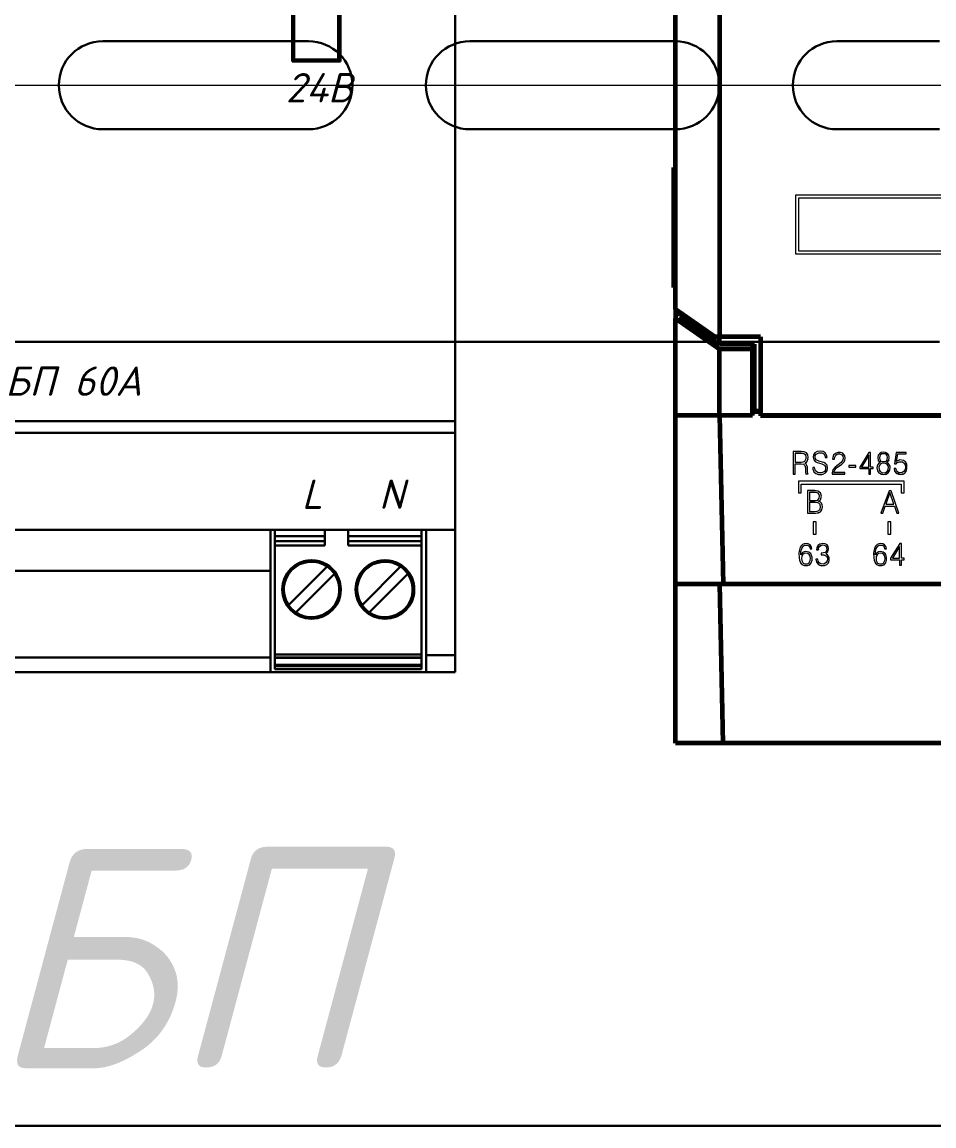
# Model space of a CAD drawing. Header units: millimetres. Extents: x 0 to 53000, y -591 to 24400.
# Drawn here: x 24579.6 to 24641.7, y 2671.6 to 2746.8 of the extents above; entities that cross this region are included whole.
import ezdxf
from ezdxf.enums import TextEntityAlignment as Align

# ---------------------------------------------------------------- set-up
doc = ezdxf.new("R2010")
doc.units = ezdxf.units.MM
doc.linetypes.add('K5LT_BASIC', pattern=[0])
doc.linetypes.add('K5LT_THIN', pattern=[0])
doc.layers.add('КК перф 40х60', color=6, linetype='Continuous', lineweight=30)
doc.layers.add('Основная', color=7, linetype='Continuous', lineweight=30)
doc.layers.add('Привязки', color=2, linetype='Continuous', lineweight=0, plot=False, transparency=0.8)
doc.styles.add('текст', font='isocpeui.ttf')

# ---------------------------------------------------------------- blocks, each defined once
blk = doc.blocks.new('БП60А')
at = {"layer": 'Основная', "linetype": 'Continuous', "lineweight": 30}
for p, q in [((12.42, 40), (0, 40)), ((0, 40), (0, 39.33)), ((12.42, 39.013), (12.42, 40)), ((12.42, 40), (33.02, 40)), ((33.02, 40), (35, 40)), ((33.02, 38.836), (33.02, 40)), ((35, 40), (35, 38.836)), ((0, 39.33), (1.8, 39.013)), ((0, 32.354), (0, 39.33)), ((12.73, 39.7), (12.73, 39.5)), ((12.73, 39.7), (32.73, 39.7)), ((12.73, 39.5), (12.73, 39.35)), ((12.73, 39.5), (32.73, 39.5)), ((12.73, 39.35), (12.73, 38.97)), ((32.73, 39.35), (12.73, 39.35)), ((32.73, 39.5), (32.73, 39.7)), ((32.73, 39.35), (32.73, 39.5)), ((32.73, 39.35), (32.73, 38.97)), ((1.8, 39.013), (12.42, 39.013)), ((1.8, 39.013), (1.8, 33.1)), ((12.42, 39.013), (12.42, 33.1)), ((12.73, 38.945), (12.73, 38.97)), ((32.73, 38.97), (12.73, 38.97)), ((12.73, 38.945), (12.73, 38.745)), ((32.73, 38.945), (12.73, 38.945)), ((12.73, 38.745), (12.73, 31.372)), ((12.73, 38.745), (32.73, 38.745)), ((32.73, 38.97), (32.73, 38.945)), ((32.73, 38.745), (32.73, 38.945)), ((32.73, 38.745), (32.73, 31.372)), ((33.02, 38.836), (33.02, 30.3)), ((35, 38.836), (33.02, 38.836)), ((35, 38.836), (35, 30.3)), ((32.73, 36.865), (32.734, 36.865)), ((32.73, 36.57), (32.734, 36.57)), ((13.668, 33.303), (16.297, 35.932)), ((13.668, 33.303), (16.297, 35.932)), ((16.792, 35.437), (14.163, 32.808)), ((16.297, 35.932), (16.297, 35.932)), ((18.668, 33.303), (21.297, 35.932)), ((18.668, 33.303), (21.297, 35.932)), ((21.792, 35.437), (19.163, 32.808)), ((21.297, 35.932), (21.297, 35.932)), ((23.668, 33.303), (26.297, 35.932)), ((23.668, 33.303), (26.297, 35.932)), ((26.792, 35.437), (24.163, 32.808)), ((26.297, 35.932), (26.297, 35.932)), ((31.297, 35.932), (28.668, 33.303)), ((31.297, 35.932), (28.668, 33.303)), ((29.163, 32.808), (31.792, 35.437)), ((31.297, 35.932), (31.297, 35.932)), ((32.73, 34.318), (32.734, 34.318)), ((0, 32.354), (1.8, 33.1)), ((0, 29.554), (0, 32.354)), ((1.8, 33.1), (1.8, 30.3)), ((12.42, 33.1), (1.8, 33.1)), ((12.42, 33.1), (12.42, 30.3)), ((32.734, 33.048), (32.73, 33.048)), ((32.73, 32.879), (32.734, 32.879)), ((32.73, 32.583), (32.734, 32.583)), ((32.734, 32.301), (32.73, 32.301)), ((32.734, 31.894), (32.73, 31.894)), ((16.13, 31.372), (12.73, 31.372)), ((12.73, 31.372), (12.73, 31.076)), ((12.73, 31.076), (12.73, 30.732)), ((16.13, 31.076), (12.73, 31.076)), ((16.13, 30.3), (16.13, 31.372)), ((17.73, 31.372), (17.73, 30.3)), ((27.73, 31.372), (17.73, 31.372)), ((17.73, 31.076), (27.73, 31.076)), ((27.73, 30.3), (27.73, 31.372)), ((29.33, 31.372), (29.33, 30.3)), ((32.73, 31.372), (29.33, 31.372)), ((32.73, 31.076), (29.33, 31.076)), ((32.73, 31.414), (32.734, 31.414)), ((32.73, 31.076), (32.73, 31.372)), ((32.73, 31.076), (32.73, 30.732)), ((0, 29.554), (1.8, 30.3)), ((1.8, 30.3), (1.8, -30.3)), ((12.42, 30.3), (1.8, 30.3)), ((35, 30.3), (12.42, 30.3)), ((12.73, 30.732), (12.73, 30.3)), ((12.73, 30.732), (16.13, 30.732)), ((17.73, 30.732), (27.73, 30.732)), ((29.33, 30.732), (32.73, 30.732)), ((32.73, 30.3), (32.73, 30.732)), ((35, 30.3), (35, 23.7)), ((0, -29.554), (0, 29.554)), ((35, 23.7), (2, 23.7)), ((2, 22.9), (2, 23.7)), ((35, 23.7), (35, 22.9)), ((2, 22.9), (35, 22.9)), ((35, 22.9), (35, -22.9)), ((21.174, 13.6), (18.766, 13.6)), ((20.569, 13.89), (20.619, 13.89)), ((20.627, 13.935), (20.66, 13.603)), ((18.7, 13.534), (18.7, 11.126)), ((20.988, 11.913), (19.289, 13.194)), ((18.87, 12.33), (18.87, 12.33)), ((18.952, 12.746), (20.651, 11.466)), ((23.89, 7.41), (23.89, 1.61)), ((27.19, 7.41), (23.89, 7.41)), ((23.89, 7.245), (24.002, 7.245)), ((24.002, 1.755), (24.002, 7.245)), ((24.002, 7.245), (24.037, 7.245)), ((27.037, 7.245), (24.037, 7.245)), ((24.037, 7.245), (24.037, 1.755)), ((24.037, 7.245), (24.037, 1.755)), ((24.476, 7.41), (24.606, 7.245)), ((26.53, 7.321), (25.38, 7.321)), ((25.38, 7.245), (25.38, 7.321)), ((26.03, 7.41), (26.03, 7.321)), ((26.53, 7.245), (26.53, 7.321)), ((27.037, 7.245), (27.037, 7.41)), ((27.037, 7.245), (27.037, 1.755)), ((27.037, 1.755), (27.037, 7.245)), ((27.037, 7.245), (27.037, 7.245)), ((27.19, 7.41), (27.19, 1.61)), ((23.89, 1.755), (24.002, 1.755)), ((27.19, 1.61), (23.89, 1.61)), ((24.037, 1.755), (24.002, 1.755)), ((27.037, 1.755), (24.037, 1.755)), ((24.037, 1.755), (24.037, 1.755)), ((24.695, 1.652), (24.682, 1.61)), ((25.119, 1.61), (25.143, 1.755)), ((26.03, 1.755), (26.03, 1.61)), ((26.047, 1.755), (27.037, 1.755)), ((26.648, 1.61), (26.648, 1.755)), ((26.884, 1.755), (26.884, 1.61)), ((27.037, 1.755), (27.037, 1.755)), ((27.037, 1.61), (27.037, 1.755)), ((2, -22.9), (35, -22.9)), ((2, -22.9), (2, -23.7)), ((35, -23.7), (35, -22.9)), ((35, -23.7), (2, -23.7)), ((35, -23.7), (35, -30.3)), ((0, -29.554), (1.8, -30.3)), ((0, -32.354), (0, -29.554)), ((22.42, -30.3), (1.8, -30.3)), ((1.8, -30.3), (1.8, -33.1)), ((35, -30.3), (22.42, -30.3)), ((22.42, -30.3), (22.42, -33.1)), ((22.717, -30.3), (22.717, -30.77)), ((22.717, -30.3), (22.717, -30.732)), ((22.717, -31.076), (22.717, -30.732)), ((26.117, -30.732), (22.717, -30.732)), ((22.717, -34.555), (22.717, -30.77)), ((26.117, -31.372), (26.117, -30.3)), ((26.117, -30.732), (26.117, -30.3)), ((26.117, -30.732), (26.117, -31.076)), ((27.717, -30.3), (27.717, -31.372)), ((32.717, -30.732), (27.717, -30.732)), ((32.717, -30.732), (32.717, -30.3)), ((32.717, -31.076), (32.717, -30.732)), ((33.02, -38.836), (33.02, -30.3)), ((35, -30.3), (35, -38.836)), ((22.717, -31.076), (22.717, -31.372)), ((26.117, -31.076), (22.717, -31.076)), ((22.717, -38.796), (22.717, -31.372)), ((22.717, -31.372), (26.117, -31.372)), ((26.117, -31.076), (26.117, -31.372)), ((27.717, -31.076), (32.717, -31.076)), ((27.717, -31.372), (32.717, -31.372)), ((32.717, -31.372), (32.717, -31.076)), ((32.717, -38.796), (32.717, -31.372)), ((0, -32.354), (1.8, -33.1)), ((0, -39.33), (0, -32.354)), ((22.42, -33.1), (1.8, -33.1)), ((1.8, -33.1), (1.8, -39.013)), ((22.42, -33.1), (22.42, -39.013)), ((26.284, -32.808), (23.655, -35.437)), ((23.88, -33.033), (23.88, -33.033)), ((28.655, -35.437), (31.284, -32.808)), ((24.15, -35.932), (26.779, -33.303)), ((31.779, -33.303), (29.15, -35.932)), ((22.717, -34.381), (22.717, -34.1)), ((22.717, -34.1), (22.717, -34.381)), ((22.717, -34.555), (22.717, -34.381)), ((22.717, -34.381), (22.717, -37.819)), ((24.15, -35.932), (24.15, -35.932)), ((22.717, -39.8), (22.717, -37.669)), ((22.717, -37.819), (22.717, -37.669)), ((22.717, -38.1), (22.717, -37.819)), ((22.717, -37.819), (22.717, -38.1)), ((1.8, -39.013), (0, -39.33)), ((1.8, -39.013), (22.42, -39.013)), ((22.42, -39.013), (22.42, -40)), ((22.717, -38.68), (22.717, -39.02)), ((22.717, -38.68), (22.717, -39.5)), ((32.717, -38.796), (22.717, -38.796)), ((22.717, -38.996), (22.717, -38.796)), ((22.717, -39.02), (22.717, -38.996)), ((22.717, -38.996), (32.717, -38.996)), ((32.717, -39.02), (22.717, -39.02)), ((32.717, -38.996), (32.717, -38.796)), ((32.717, -38.996), (32.717, -39.02)), ((32.717, -39.5), (32.717, -39.02)), ((35, -38.836), (33.02, -38.836)), ((33.02, -38.836), (33.02, -40)), ((35, -40), (35, -38.836)), ((0, -40), (0, -39.33)), ((22.717, -39.6), (22.717, -39.5)), ((22.717, -39.5), (32.717, -39.5)), ((22.717, -39.8), (22.717, -39.6)), ((32.717, -39.6), (22.717, -39.6)), ((22.717, -39.8), (22.717, -39.8)), ((32.717, -39.8), (22.717, -39.8)), ((22.717, -39.8), (32.717, -39.8)), ((23.658, -39.8), (27.205, -39.8)), ((23.658, -39.8), (23.658, -39.8)), ((27.205, -39.8), (23.658, -39.8)), ((27.205, -39.8), (27.205, -39.8)), ((28.23, -39.8), (31.776, -39.8)), ((28.23, -39.8), (28.23, -39.8)), ((31.776, -39.8), (28.23, -39.8)), ((31.776, -39.8), (31.776, -39.8)), ((32.717, -39.5), (32.717, -39.6)), ((32.717, -39.8), (32.717, -39.6)), ((32.717, -39.8), (32.717, -39.8)), ((22.42, -40), (0, -40)), ((22.42, -40), (33.02, -40)), ((33.02, -40), (35, -40))]:
    blk.add_line(p, q, dxfattribs=at)
at = {"layer": 'Основная'}
blk.add_line((22.828, 14.284), (23.503, 14.959), dxfattribs=at)
at = {"layer": 'Основная', "linetype": 'Continuous', "lineweight": 30, "flags": 128}
blk.add_lwpolyline([(25.109, 1.61), (25.139, 1.744), (25.141, 1.751)], dxfattribs=at)
at = {"layer": 'Основная', "linetype": 'Continuous', "lineweight": 30}
for centre, radius in [((15.23, 34.37), 2), ((20.23, 34.37), 2), ((25.23, 34.37), 2), ((30.23, 34.37), 2), ((19.97, 12.33), 1.75), ((25.217, -34.37), 2), ((30.217, -34.37), 2)]:
    blk.add_circle(centre, radius, dxfattribs=at)
for centre, radius, start, end in [((15.23, 34.37), 1.891, 55.66345, 214.33655), ((20.23, 34.37), 1.891, 55.66345, 214.33655), ((25.23, 34.37), 1.891, 55.66345, 214.33655), ((30.23, 34.37), 1.891, 55.66345, 214.33655), ((15.23, 34.37), 1.891, 235.66345, 34.33655), ((15.23, 34.37), 1.891, 34.33655, 55.66345), ((20.23, 34.37), 1.891, 235.66345, 34.33655), ((20.23, 34.37), 1.891, 34.33655, 55.66345), ((25.23, 34.37), 1.891, 235.66345, 34.33655), ((25.23, 34.37), 1.891, 34.33655, 55.66345), ((30.23, 34.37), 1.891, 235.66345, 34.33655), ((30.23, 34.37), 1.891, 34.33655, 55.66345), ((15.23, 34.37), 1.891, 214.33655, 235.66345), ((20.23, 34.37), 1.891, 214.33655, 235.66345), ((25.23, 34.37), 1.891, 214.33655, 235.66345), ((30.23, 34.37), 1.891, 214.33655, 235.66345), ((19.97, 12.33), 1.1, 128.25335, 157.74666), ((19.97, 12.33), 1.1, 337.74666, 128.25335), ((19.97, 12.33), 1.1, 157.74666, 308.25335), ((19.97, 12.33), 1.1, 180, 360), ((19.97, 12.33), 1.1, 308.25335, 337.74666), ((24.507, 7.333), 0.37, 346.20414, 11.98682), ((26.53, 7.121), 0.2, 38.36144, 90), ((25.217, -34.37), 1.891, 55.66345, 214.33655), ((25.217, -34.37), 1.891, 135.00001, 180), ((25.217, -34.37), 2, 315, 135.00001), ((25.217, -34.37), 1.891, 34.33655, 55.66345), ((30.217, -34.37), 1.891, 55.66345, 214.33655), ((30.217, -34.37), 1.891, 135.00001, 180), ((30.217, -34.37), 2, 315, 135.00001), ((30.217, -34.37), 1.891, 34.33655, 55.66345), ((25.217, -34.37), 1.891, 235.66345, 34.33655), ((30.217, -34.37), 1.891, 235.66345, 34.33655), ((25.217, -34.37), 1.891, 180, 315.00001), ((30.217, -34.37), 1.891, 180, 315.00001), ((25.217, -34.37), 1.891, 214.33655, 235.66345), ((30.217, -34.37), 1.891, 214.33655, 235.66345)]:
    blk.add_arc(centre, radius, start, end, dxfattribs=at)
at = {"layer": 'Основная'}
for centre, radius, start, end in [((20.442, 12.26), 4.081, 41.39951, 222.91682), ((20.238, 11.773), 3.607, 44.10649, 219.45754)]:
    blk.add_arc(centre, radius, start, end, dxfattribs=at)
at = {"layer": 'Основная', "linetype": 'Continuous', "lineweight": 30}
for points, knots in [([(19.353, 13.6), (19.348, 13.633), (19.335, 13.706), (19.324, 13.85), (19.317, 13.93)], [0, 0, 0, 0, 0.446832, 1, 1, 1, 1]), ([(19.367, 13.944), (19.368, 13.931), (19.381, 13.785), (19.396, 13.689), (19.41, 13.6)], [0, 0, 0, 0, 0.084804, 1, 1, 1, 1]), ([(20.601, 13.623), (20.59, 13.698), (20.576, 13.788), (20.564, 13.949), (20.562, 13.974)], [0, 0, 0, 0, 0.845018, 1, 1, 1, 1]), ([(18.325, 12.898), (18.335, 12.873), (18.357, 12.819), (18.44, 12.726), (18.549, 12.651), (18.63, 12.608), (18.686, 12.597), (18.7, 12.594)], [0, 0, 0, 0, 0.272072, 0.578372, 0.747087, 0.934967, 1, 1, 1, 1]), ([(23.947, 7.188), (23.932, 7.204), (23.914, 7.224), (23.894, 7.234), (23.89, 7.236)], [0, 0, 0, 0, 0.822444, 1, 1, 1, 1]), ([(25.38, 7.321), (25.338, 7.322), (25.224, 7.327), (25.073, 7.358), (24.999, 7.397), (24.974, 7.41)], [0, 0, 0, 0, 0.27482, 0.755063, 1, 1, 1, 1]), ([(26.047, 1.755), (25.733, 1.755), (25.113, 1.755), (24.38, 1.755), (24.041, 1.755), (23.89, 1.755)], [0, 0, 0, 0, 0.364244, 0.718058, 1, 1, 1, 1]), ([(24.488, 1.61), (24.507, 1.623), (24.563, 1.66), (24.636, 1.676), (24.676, 1.66), (24.695, 1.652)], [0, 0, 0, 0, 0.20952, 0.624981, 1, 1, 1, 1])]:
    blk.add_open_spline(points, degree=3, knots=knots, dxfattribs=at)
at = {"layer": 'Основная', "char_height": 2, "attachment_point": 5, "style": 'текст'}
for s, width, insert in [('0В 0В 24В 24В', 29.635, (23, 28)), ('%%P8', 4.66608, (24, 13)), ('24В', 4.66608, (25.735, -0.171)), ('БП 60А', 13.91145, (9, -20.171)), ('L   N', 13.91145, (28.032, -27.878))]:
    blk.add_mtext_dynamic_manual_height_columns(s, width=width, gutter_width=200, heights=[4.932], dxfattribs=dict(at, insert=insert))
at = {"layer": 'Основная', "style": 'текст'}
blk.add_attdef('№', text='', height=20, dxfattribs=at).set_placement((16, -52), align=Align.MIDDLE_CENTER)
blk = doc.blocks.new('Программируемое реле ПР102')
at = {"layer": 'Основная', "linetype": 'K5LT_BASIC', "lineweight": 60}
for p, q in [((0, 17.15), (0, -17.15)), ((-3, -15.261), (-3, 15.261)), ((-3, -5.61), (-3.1, -5.611)), ((-3.1, -13.79), (-3.1, -5.611)), ((-3.1, -13.79), (-3, -13.791)), ((-3, -15.261), (-3, -15.9)), ((-3, -15.261), (-0.3, -17.152)), ((-2.7, -15.749), (-2.7, -15.471)), ((-2.7, -15.749), (0, -17.64)), ((-3, -22.5), (-3, -15.9)), ((-3, -15.9), (0, -18)), ((-0.3, -17.15), (-0.3, -17.152)), ((0, -17.15), (-0.3, -17.15)), ((0, -17.152), (-0.3, -17.152)), ((2.8, -17.15), (0, -17.15)), ((0, -17.64), (0, -17.152)), ((2.8, -17.15), (2.8, -22.5)), ((2.4, -17.64), (0, -17.64)), ((2.25, -18), (0, -18)), ((0, -22.5), (0, -18)), ((2.25, -17.64), (2.25, -18)), ((2.25, -22.5), (2.25, -18)), ((2.4, -22.203), (2.4, -17.64)), ((2.25, -19.35), (2.35, -19.35)), ((2.25, -20.85), (2.35, -20.85)), ((2.399, -21.199), (2.399, -20.848)), ((2.25, -21.43), (2.4, -21.43)), ((2.399, -21.201), (2.399, -21.199)), ((0, -22.5), (-3, -22.5)), ((-3, -34), (-3, -22.5)), ((2.25, -22.5), (0, -22.5)), ((0, -22.5), (0.25, -34)), ((2.4, -22.203), (2.4, -22.238)), ((2.4, -22.203), (2.8, -22.203)), ((2.4, -22.238), (2.8, -22.238)), ((2.8, -22.5), (2.8, -22.535)), ((114.2, -22.5), (2.8, -22.5)), ((52.5, -22.535), (2.8, -22.535)), ((-3, -44.85), (-3, -34)), ((0.25, -34), (-3, -34)), ((0, -34), (0.236, -44.85)), ((116.75, -34), (0.25, -34)), ((0.236, -44.85), (-3, -44.85)), ((116.764, -44.85), (0.236, -44.85))]:
    blk.add_line(p, q, dxfattribs=at)
at = {"layer": 'Основная', "linetype": 'K5LT_THIN', "lineweight": 18}
for p, q in [((5.176, -7.49), (5.176, -11.49)), ((38.176, -7.49), (5.176, -7.49)), ((5.376, -7.69), (5.376, -11.29)), ((37.976, -7.69), (5.376, -7.69)), ((5.176, -11.49), (38.176, -11.49)), ((5.376, -11.29), (37.976, -11.29)), ((5.576, -24.97), (5.029, -24.97)), ((5.029, -24.97), (5.029, -26.501)), ((5.576, -25.084), (5.162, -25.084)), ((5.162, -25.084), (5.162, -25.09)), ((5.576, -25.09), (5.162, -25.09)), ((5.162, -25.09), (5.162, -25.689)), ((5.776, -24.996), (5.576, -24.97)), ((5.696, -25.098), (5.576, -25.084)), ((5.576, -25.084), (5.576, -25.09)), ((5.696, -25.103), (5.576, -25.09)), ((5.696, -25.098), (5.696, -25.103)), ((5.856, -25.177), (5.696, -25.098)), ((5.856, -25.183), (5.696, -25.103)), ((5.922, -25.063), (5.776, -24.996)), ((5.816, -25.622), (5.909, -25.449)), ((5.856, -25.177), (5.856, -25.183)), ((5.909, -25.297), (5.856, -25.177)), ((5.909, -25.303), (5.856, -25.183)), ((5.909, -25.297), (5.909, -25.303)), ((5.909, -25.449), (5.909, -25.303)), ((6.016, -25.183), (5.922, -25.063)), ((5.989, -25.603), (6.029, -25.497)), ((5.989, -25.609), (6.029, -25.502)), ((6.042, -25.369), (6.016, -25.183)), ((6.029, -25.497), (6.042, -25.367)), ((6.029, -25.502), (6.042, -25.369)), ((6.029, -25.497), (6.029, -25.502)), ((6.409, -25.183), (6.382, -25.342)), ((6.382, -25.342), (6.422, -25.529)), ((6.383, -25.339), (6.422, -25.524)), ((6.502, -25.05), (6.409, -25.183)), ((6.422, -25.524), (6.516, -25.643)), ((6.422, -25.524), (6.422, -25.529)), ((6.422, -25.529), (6.516, -25.649)), ((6.649, -24.97), (6.502, -25.05)), ((6.529, -25.231), (6.596, -25.138)), ((6.529, -25.236), (6.596, -25.143)), ((6.529, -25.231), (6.529, -25.236)), ((6.529, -25.422), (6.529, -25.236)), ((6.596, -25.529), (6.529, -25.422)), ((6.596, -25.138), (6.769, -25.044)), ((6.596, -25.143), (6.769, -25.05)), ((6.596, -25.138), (6.596, -25.143)), ((6.782, -25.622), (6.596, -25.529)), ((6.862, -24.93), (6.649, -24.97)), ((6.769, -25.044), (6.769, -25.05)), ((6.769, -25.044), (6.982, -25.058)), ((6.769, -25.05), (6.982, -25.063)), ((7.062, -24.97), (6.862, -24.93)), ((6.982, -25.058), (7.102, -25.124)), ((6.982, -25.058), (6.982, -25.063)), ((6.982, -25.063), (7.102, -25.129)), ((7.209, -25.063), (7.062, -24.97)), ((7.102, -25.124), (7.196, -25.297)), ((7.102, -25.124), (7.102, -25.129)), ((7.102, -25.129), (7.196, -25.303)), ((7.196, -25.297), (7.196, -25.303)), ((7.196, -25.303), (7.196, -25.382)), ((7.196, -25.377), (7.328, -25.377)), ((7.196, -25.382), (7.329, -25.382)), ((7.302, -25.209), (7.209, -25.063)), ((7.329, -25.382), (7.302, -25.209)), ((7.722, -25.382), (7.709, -25.489)), ((7.709, -25.489), (7.842, -25.489)), ((7.71, -25.484), (7.842, -25.484)), ((7.776, -25.209), (7.722, -25.382)), ((7.896, -25.09), (7.776, -25.209)), ((7.842, -25.484), (7.856, -25.351)), ((7.842, -25.489), (7.856, -25.356)), ((7.842, -25.484), (7.842, -25.489)), ((7.856, -25.351), (7.922, -25.217)), ((7.856, -25.356), (7.922, -25.223)), ((7.856, -25.351), (7.856, -25.356)), ((8.056, -25.023), (7.896, -25.09)), ((7.922, -25.217), (8.016, -25.138)), ((7.922, -25.223), (8.016, -25.143)), ((7.922, -25.217), (7.922, -25.223)), ((8.016, -25.138), (8.136, -25.111)), ((8.016, -25.143), (8.136, -25.116)), ((8.016, -25.138), (8.016, -25.143)), ((8.242, -25.023), (8.056, -25.023)), ((8.136, -25.111), (8.136, -25.116)), ((8.136, -25.111), (8.256, -25.138)), ((8.136, -25.116), (8.256, -25.143)), ((8.402, -25.076), (8.242, -25.023)), ((8.256, -25.138), (8.349, -25.191)), ((8.256, -25.138), (8.256, -25.143)), ((8.256, -25.143), (8.349, -25.196)), ((8.416, -25.542), (8.296, -25.715)), ((8.349, -25.191), (8.402, -25.284)), ((8.349, -25.191), (8.349, -25.196)), ((8.349, -25.196), (8.402, -25.289)), ((8.536, -25.263), (8.402, -25.076)), ((8.402, -25.284), (8.402, -25.289)), ((8.402, -25.284), (8.429, -25.417)), ((8.402, -25.289), (8.429, -25.422)), ((8.429, -25.422), (8.416, -25.542)), ((8.429, -25.417), (8.429, -25.422)), ((8.496, -25.657), (8.549, -25.55)), ((8.496, -25.662), (8.549, -25.555)), ((8.562, -25.422), (8.536, -25.263)), ((8.549, -25.55), (8.562, -25.42)), ((8.549, -25.555), (8.562, -25.422)), ((8.549, -25.55), (8.549, -25.555)), ((10.189, -25.023), (9.563, -26.021)), ((10.176, -25.217), (9.683, -26.016)), ((10.176, -25.223), (9.683, -26.021)), ((10.176, -25.217), (10.176, -25.223)), ((10.176, -26.021), (10.176, -25.223)), ((10.296, -25.023), (10.189, -25.023)), ((10.296, -26.021), (10.296, -25.023)), ((10.809, -25.223), (10.783, -25.369)), ((10.783, -25.366), (10.823, -25.564)), ((10.783, -25.369), (10.823, -25.569)), ((10.903, -25.116), (10.809, -25.223)), ((10.823, -25.564), (10.969, -25.697)), ((10.823, -25.564), (10.823, -25.569)), ((10.823, -25.569), (10.969, -25.702)), ((11.023, -25.036), (10.903, -25.116)), ((10.916, -25.271), (10.903, -25.39)), ((10.916, -25.276), (10.903, -25.396)), ((10.903, -25.39), (10.903, -25.396)), ((10.903, -25.396), (10.929, -25.516)), ((10.983, -25.177), (10.916, -25.271)), ((10.983, -25.183), (10.916, -25.276)), ((10.916, -25.271), (10.916, -25.276)), ((10.929, -25.516), (10.983, -25.595)), ((11.063, -25.124), (10.983, -25.177)), ((11.063, -25.129), (10.983, -25.183)), ((10.983, -25.177), (10.983, -25.183)), ((11.169, -25.01), (11.023, -25.036)), ((11.183, -25.111), (11.063, -25.124)), ((11.183, -25.116), (11.063, -25.129)), ((11.063, -25.124), (11.063, -25.129)), ((11.316, -25.036), (11.169, -25.01)), ((11.183, -25.111), (11.183, -25.116)), ((11.303, -25.124), (11.183, -25.111)), ((11.303, -25.129), (11.183, -25.116)), ((11.383, -25.177), (11.303, -25.124)), ((11.303, -25.124), (11.303, -25.129)), ((11.383, -25.183), (11.303, -25.129)), ((11.449, -25.09), (11.316, -25.036)), ((11.436, -25.257), (11.383, -25.177)), ((11.383, -25.177), (11.383, -25.183)), ((11.436, -25.263), (11.383, -25.183)), ((11.383, -25.595), (11.436, -25.502)), ((11.396, -25.71), (11.529, -25.564)), ((11.396, -25.715), (11.529, -25.569)), ((11.436, -25.257), (11.436, -25.263)), ((11.449, -25.351), (11.436, -25.257)), ((11.449, -25.356), (11.436, -25.263)), ((11.436, -25.502), (11.449, -25.356)), ((11.529, -25.209), (11.449, -25.09)), ((11.449, -25.351), (11.449, -25.356)), ((11.569, -25.369), (11.529, -25.209)), ((11.529, -25.564), (11.569, -25.367)), ((11.529, -25.569), (11.569, -25.369)), ((11.529, -25.564), (11.529, -25.569)), ((12.043, -25.023), (11.936, -25.795)), ((12.723, -25.023), (12.043, -25.023)), ((12.069, -25.63), (12.149, -25.124)), ((12.069, -25.635), (12.149, -25.129)), ((12.283, -25.542), (12.136, -25.595)), ((12.149, -25.124), (12.723, -25.124)), ((12.149, -25.124), (12.149, -25.129)), ((12.149, -25.129), (12.723, -25.129)), ((12.536, -25.569), (12.283, -25.542)), ((12.67, -25.675), (12.536, -25.569)), ((12.723, -25.129), (12.723, -25.023)), ((5.162, -25.689), (5.562, -25.689)), ((5.162, -25.803), (5.162, -25.808)), ((5.162, -25.803), (5.576, -25.803)), ((5.162, -26.501), (5.162, -25.808)), ((5.162, -25.808), (5.576, -25.808)), ((5.562, -25.689), (5.709, -25.675)), ((5.576, -25.803), (5.736, -25.83)), ((5.576, -25.803), (5.576, -25.808)), ((5.576, -25.808), (5.736, -25.835)), ((5.709, -25.675), (5.816, -25.622)), ((5.736, -25.83), (5.816, -25.91)), ((5.736, -25.83), (5.736, -25.835)), ((5.736, -25.835), (5.816, -25.915)), ((5.816, -25.75), (5.922, -25.683)), ((5.816, -25.755), (5.922, -25.689)), ((5.816, -25.75), (5.816, -25.755)), ((5.909, -25.822), (5.816, -25.755)), ((5.816, -25.91), (5.816, -25.915)), ((5.816, -25.91), (5.856, -26.069)), ((5.816, -25.915), (5.856, -26.075)), ((5.856, -26.069), (5.869, -26.362)), ((5.856, -26.069), (5.856, -26.075)), ((5.856, -26.075), (5.869, -26.367)), ((5.962, -25.915), (5.909, -25.822)), ((5.922, -25.683), (5.989, -25.603)), ((5.922, -25.689), (5.989, -25.609)), ((5.922, -25.683), (5.922, -25.689)), ((5.989, -26.035), (5.962, -25.915)), ((5.989, -25.603), (5.989, -25.609)), ((5.989, -26.168), (5.989, -26.035)), ((6.002, -26.394), (5.989, -26.168)), ((6.476, -26.048), (6.356, -26.048)), ((6.356, -26.048), (6.356, -26.168)), ((6.356, -26.163), (6.436, -26.349)), ((6.356, -26.168), (6.436, -26.354)), ((6.489, -26.141), (6.476, -26.048)), ((6.556, -26.288), (6.489, -26.141)), ((6.516, -25.643), (6.649, -25.71)), ((6.516, -25.643), (6.516, -25.649)), ((6.516, -25.649), (6.649, -25.715)), ((6.729, -26.407), (6.556, -26.288)), ((6.649, -25.71), (6.969, -25.803)), ((6.649, -25.71), (6.649, -25.715)), ((6.649, -25.715), (6.969, -25.808)), ((7.102, -25.715), (6.782, -25.622)), ((6.969, -25.803), (6.969, -25.808)), ((6.969, -25.803), (7.156, -25.896)), ((6.969, -25.808), (7.156, -25.902)), ((7.156, -26.328), (6.969, -26.421)), ((7.236, -25.782), (7.102, -25.715)), ((7.156, -25.896), (7.156, -25.902)), ((7.156, -25.896), (7.222, -26.016)), ((7.156, -25.902), (7.222, -26.021)), ((7.222, -26.221), (7.156, -26.328)), ((7.222, -26.016), (7.222, -26.021)), ((7.222, -26.021), (7.222, -26.221)), ((7.329, -25.902), (7.236, -25.782)), ((7.236, -26.415), (7.329, -26.282)), ((7.236, -26.421), (7.329, -26.288)), ((7.369, -26.101), (7.329, -25.902)), ((7.329, -26.282), (7.369, -26.099)), ((7.329, -26.288), (7.369, -26.101)), ((7.329, -26.282), (7.329, -26.288)), ((7.722, -26.221), (7.669, -26.407)), ((7.882, -26.021), (7.722, -26.221)), ((7.802, -26.389), (7.856, -26.216)), ((7.802, -26.394), (7.856, -26.221)), ((7.856, -26.216), (7.976, -26.083)), ((7.856, -26.221), (7.976, -26.088)), ((7.856, -26.216), (7.856, -26.221)), ((8.296, -25.715), (7.882, -26.021)), ((7.976, -26.083), (8.349, -25.83)), ((7.976, -26.088), (8.349, -25.835)), ((7.976, -26.083), (7.976, -26.088)), ((8.349, -25.83), (8.496, -25.657)), ((8.349, -25.835), (8.496, -25.662)), ((8.349, -25.83), (8.349, -25.835)), ((8.496, -25.657), (8.496, -25.662)), ((9.303, -25.915), (8.823, -25.915)), ((8.823, -25.915), (8.823, -26.035)), ((8.823, -26.029), (9.303, -26.029)), ((8.823, -26.035), (9.303, -26.035)), ((9.303, -26.035), (9.303, -25.915)), ((9.563, -26.021), (9.563, -26.128)), ((9.563, -26.123), (10.176, -26.123)), ((9.563, -26.128), (10.176, -26.128)), ((9.683, -26.016), (9.683, -26.021)), ((9.683, -26.021), (10.176, -26.021)), ((10.176, -26.123), (10.176, -26.128)), ((10.176, -26.128), (10.176, -26.501)), ((10.483, -26.021), (10.296, -26.021)), ((10.296, -26.123), (10.296, -26.128)), ((10.296, -26.123), (10.483, -26.123)), ((10.296, -26.501), (10.296, -26.128)), ((10.296, -26.128), (10.483, -26.128)), ((10.483, -26.128), (10.483, -26.021)), ((10.743, -25.968), (10.729, -26.088)), ((10.729, -26.088), (10.769, -26.288)), ((10.73, -26.085), (10.769, -26.282)), ((10.796, -25.848), (10.743, -25.968)), ((10.769, -26.282), (10.863, -26.415)), ((10.769, -26.282), (10.769, -26.288)), ((10.769, -26.288), (10.863, -26.421)), ((10.863, -25.768), (10.796, -25.848)), ((10.943, -25.843), (10.849, -26.003)), ((10.943, -25.848), (10.849, -26.008)), ((10.849, -26.003), (10.849, -26.008)), ((10.849, -26.008), (10.876, -26.221)), ((10.969, -25.702), (10.863, -25.768)), ((10.876, -26.221), (10.943, -26.328)), ((11.049, -25.777), (10.943, -25.843)), ((11.049, -25.782), (10.943, -25.848)), ((10.943, -25.843), (10.943, -25.848)), ((10.943, -26.328), (11.116, -26.421)), ((10.969, -25.697), (10.969, -25.702)), ((10.983, -25.595), (11.076, -25.649)), ((11.183, -25.763), (11.049, -25.777)), ((11.183, -25.768), (11.049, -25.782)), ((11.049, -25.777), (11.049, -25.782)), ((11.076, -25.649), (11.289, -25.649)), ((11.183, -25.763), (11.183, -25.768)), ((11.316, -25.777), (11.183, -25.763)), ((11.316, -25.782), (11.183, -25.768)), ((11.289, -25.649), (11.383, -25.595)), ((11.316, -25.777), (11.316, -25.782)), ((11.423, -25.843), (11.316, -25.777)), ((11.423, -25.848), (11.316, -25.782)), ((11.316, -26.394), (11.423, -26.328)), ((11.396, -25.71), (11.396, -25.715)), ((11.503, -25.768), (11.396, -25.715)), ((11.516, -26.003), (11.423, -25.843)), ((11.423, -25.843), (11.423, -25.848)), ((11.516, -26.008), (11.423, -25.848)), ((11.423, -26.328), (11.489, -26.221)), ((11.489, -26.221), (11.516, -26.008)), ((11.623, -25.955), (11.503, -25.768)), ((11.503, -26.402), (11.596, -26.269)), ((11.503, -26.407), (11.596, -26.274)), ((11.516, -26.003), (11.516, -26.008)), ((11.596, -26.269), (11.636, -26.071)), ((11.596, -26.274), (11.636, -26.075)), ((11.596, -26.269), (11.596, -26.274)), ((11.636, -26.075), (11.623, -25.955)), ((12.016, -26.115), (11.896, -26.115)), ((11.896, -26.115), (11.936, -26.314)), ((11.897, -26.115), (11.936, -26.309)), ((11.936, -25.795), (12.043, -25.808)), ((11.936, -26.309), (11.936, -26.314)), ((11.936, -26.309), (12.043, -26.429)), ((11.936, -26.314), (12.043, -26.434)), ((11.937, -25.79), (12.043, -25.803)), ((12.056, -26.248), (12.016, -26.115)), ((12.043, -25.803), (12.096, -25.723)), ((12.043, -25.808), (12.096, -25.728)), ((12.043, -25.803), (12.043, -25.808)), ((12.123, -26.341), (12.056, -26.248)), ((12.136, -25.595), (12.069, -25.635)), ((12.069, -25.63), (12.069, -25.635)), ((12.096, -25.723), (12.243, -25.657)), ((12.096, -25.728), (12.243, -25.662)), ((12.096, -25.723), (12.096, -25.728)), ((12.243, -25.657), (12.403, -25.657)), ((12.243, -25.657), (12.243, -25.662)), ((12.243, -25.662), (12.403, -25.662)), ((12.403, -25.657), (12.403, -25.662)), ((12.403, -25.657), (12.469, -25.67)), ((12.403, -25.662), (12.469, -25.675)), ((12.589, -26.314), (12.416, -26.421)), ((12.469, -25.67), (12.576, -25.75)), ((12.469, -25.67), (12.469, -25.675)), ((12.469, -25.675), (12.576, -25.755)), ((12.576, -25.75), (12.576, -25.755)), ((12.576, -25.75), (12.643, -25.87)), ((12.576, -25.755), (12.643, -25.875)), ((12.643, -26.181), (12.589, -26.314)), ((12.603, -26.455), (12.71, -26.322)), ((12.603, -26.461), (12.71, -26.328)), ((12.643, -25.87), (12.643, -25.875)), ((12.643, -25.87), (12.67, -26.029)), ((12.643, -25.875), (12.67, -26.035)), ((12.67, -26.035), (12.643, -26.181)), ((12.763, -25.822), (12.67, -25.675)), ((12.67, -26.029), (12.67, -26.035)), ((12.71, -26.322), (12.776, -26.136)), ((12.71, -26.328), (12.776, -26.141)), ((12.71, -26.322), (12.71, -26.328)), ((12.776, -25.928), (12.763, -25.822)), ((12.776, -26.141), (12.776, -25.928)), ((5.029, -26.495), (5.162, -26.495)), ((5.029, -26.501), (5.162, -26.501)), ((5.376, -26.99), (5.376, -27.788)), ((12.576, -26.99), (5.376, -26.99)), ((5.869, -26.362), (5.896, -26.495)), ((5.869, -26.362), (5.869, -26.367)), ((5.869, -26.367), (5.896, -26.501)), ((5.896, -26.495), (6.04, -26.482)), ((5.896, -26.501), (6.042, -26.487)), ((5.896, -26.495), (5.896, -26.501)), ((6.042, -26.487), (6.002, -26.394)), ((6.436, -26.349), (6.436, -26.354)), ((6.436, -26.349), (6.569, -26.469)), ((6.436, -26.354), (6.569, -26.474)), ((6.569, -26.469), (6.756, -26.522)), ((6.569, -26.469), (6.569, -26.474)), ((6.569, -26.474), (6.756, -26.527)), ((6.969, -26.421), (6.729, -26.407)), ((6.756, -26.522), (6.969, -26.522)), ((6.756, -26.522), (6.756, -26.527)), ((6.756, -26.527), (6.969, -26.527)), ((6.969, -26.522), (7.076, -26.509)), ((6.969, -26.527), (7.076, -26.514)), ((6.969, -26.522), (6.969, -26.527)), ((7.076, -26.509), (7.236, -26.415)), ((7.076, -26.514), (7.236, -26.421)), ((7.076, -26.509), (7.076, -26.514)), ((7.236, -26.415), (7.236, -26.421)), ((7.669, -26.407), (7.669, -26.501)), ((7.669, -26.495), (8.549, -26.495)), ((7.669, -26.501), (8.549, -26.501)), ((7.802, -26.389), (7.802, -26.394)), ((8.549, -26.394), (7.802, -26.394)), ((8.549, -26.501), (8.549, -26.394)), ((10.176, -26.495), (10.296, -26.495)), ((10.176, -26.501), (10.296, -26.501)), ((10.863, -26.415), (10.863, -26.421)), ((10.863, -26.415), (11.009, -26.495)), ((10.863, -26.421), (11.009, -26.501)), ((11.009, -26.495), (11.009, -26.501)), ((11.009, -26.495), (11.156, -26.522)), ((11.009, -26.501), (11.156, -26.527)), ((11.116, -26.421), (11.316, -26.394)), ((11.156, -26.522), (11.356, -26.495)), ((11.156, -26.527), (11.356, -26.501)), ((11.156, -26.522), (11.156, -26.527)), ((11.356, -26.495), (11.503, -26.402)), ((11.356, -26.501), (11.503, -26.407)), ((11.356, -26.495), (11.356, -26.501)), ((11.503, -26.402), (11.503, -26.407)), ((12.043, -26.429), (12.189, -26.495)), ((12.043, -26.429), (12.043, -26.434)), ((12.043, -26.434), (12.189, -26.501)), ((12.229, -26.407), (12.123, -26.341)), ((12.189, -26.495), (12.189, -26.501)), ((12.189, -26.495), (12.363, -26.522)), ((12.189, -26.501), (12.363, -26.527)), ((12.416, -26.421), (12.229, -26.407)), ((12.363, -26.522), (12.523, -26.495)), ((12.363, -26.527), (12.523, -26.501)), ((12.363, -26.522), (12.363, -26.527)), ((12.523, -26.495), (12.603, -26.455)), ((12.523, -26.501), (12.603, -26.461)), ((12.523, -26.495), (12.523, -26.501)), ((12.576, -27.789), (12.576, -26.99)), ((12.603, -26.455), (12.603, -26.461)), ((5.376, -27.783), (5.576, -27.783)), ((5.376, -27.788), (5.576, -27.788)), ((5.576, -27.184), (5.576, -27.189)), ((5.576, -27.184), (12.376, -27.185)), ((5.576, -27.788), (5.576, -27.189)), ((5.576, -27.189), (12.376, -27.19)), ((6.496, -27.632), (6.003, -27.632)), ((6.003, -27.632), (6.003, -29.163)), ((6.136, -27.746), (6.136, -27.752)), ((6.536, -27.746), (6.136, -27.746)), ((6.136, -27.752), (6.136, -28.311)), ((6.536, -27.752), (6.136, -27.752)), ((6.71, -27.659), (6.496, -27.632)), ((6.536, -27.746), (6.536, -27.752)), ((6.736, -27.8), (6.536, -27.746)), ((6.736, -27.805), (6.536, -27.752)), ((6.896, -27.792), (6.71, -27.659)), ((6.736, -27.8), (6.736, -27.805)), ((6.803, -27.893), (6.736, -27.8)), ((6.803, -27.898), (6.736, -27.805)), ((6.95, -28.018), (6.896, -27.792)), ((11.552, -27.645), (11.006, -29.163)), ((11.619, -27.76), (11.339, -28.559)), ((11.619, -27.765), (11.339, -28.564)), ((11.699, -27.645), (11.552, -27.645)), ((11.886, -28.559), (11.619, -27.76)), ((11.619, -27.76), (11.619, -27.765)), ((11.886, -28.564), (11.619, -27.765)), ((12.219, -29.163), (11.699, -27.645)), ((12.376, -27.185), (12.376, -27.19)), ((12.376, -27.19), (12.376, -27.789)), ((12.376, -27.784), (12.576, -27.784)), ((12.376, -27.789), (12.576, -27.789)), ((6.136, -28.311), (6.55, -28.311)), ((6.483, -28.426), (6.136, -28.426)), ((6.136, -28.426), (6.136, -28.431)), ((6.136, -28.431), (6.136, -29.043)), ((6.483, -28.431), (6.136, -28.431)), ((6.483, -28.426), (6.483, -28.431)), ((6.643, -28.439), (6.483, -28.426)), ((6.643, -28.444), (6.483, -28.431)), ((6.55, -28.311), (6.696, -28.271)), ((6.776, -28.479), (6.643, -28.439)), ((6.643, -28.439), (6.643, -28.444)), ((6.776, -28.484), (6.643, -28.444)), ((6.696, -28.271), (6.803, -28.138)), ((6.736, -28.346), (6.816, -28.319)), ((6.736, -28.351), (6.816, -28.324)), ((6.736, -28.346), (6.736, -28.351)), ((6.856, -28.391), (6.736, -28.351)), ((6.856, -28.572), (6.776, -28.479)), ((6.776, -28.479), (6.776, -28.484)), ((6.856, -28.577), (6.776, -28.484)), ((6.803, -27.893), (6.803, -27.898)), ((6.816, -28.013), (6.803, -27.893)), ((6.816, -28.018), (6.803, -27.898)), ((6.803, -28.138), (6.816, -28.018)), ((6.816, -28.013), (6.816, -28.018)), ((6.816, -28.319), (6.883, -28.252)), ((6.816, -28.324), (6.883, -28.258)), ((6.816, -28.319), (6.816, -28.324)), ((6.95, -28.484), (6.856, -28.391)), ((6.856, -28.572), (6.856, -28.577)), ((6.883, -28.732), (6.856, -28.572)), ((6.883, -28.737), (6.856, -28.577)), ((6.883, -28.252), (6.949, -28.015)), ((6.883, -28.258), (6.95, -28.018)), ((6.883, -28.252), (6.883, -28.258)), ((7.003, -28.591), (6.95, -28.484)), ((11.339, -28.559), (11.339, -28.564)), ((11.339, -28.564), (11.886, -28.564)), ((11.886, -28.559), (11.886, -28.564)), ((6.003, -29.158), (6.563, -29.158)), ((6.003, -29.163), (6.563, -29.163)), ((6.136, -29.043), (6.47, -29.043)), ((6.47, -29.043), (6.656, -29.03)), ((6.563, -29.158), (6.75, -29.131)), ((6.563, -29.163), (6.75, -29.136)), ((6.563, -29.158), (6.563, -29.163)), ((6.656, -29.03), (6.776, -28.99)), ((6.75, -29.131), (6.883, -29.065)), ((6.75, -29.136), (6.883, -29.07)), ((6.75, -29.131), (6.75, -29.136)), ((6.776, -28.99), (6.856, -28.897)), ((6.856, -28.897), (6.883, -28.737)), ((6.883, -28.732), (6.883, -28.737)), ((6.883, -29.065), (6.976, -28.931)), ((6.883, -29.07), (6.976, -28.937)), ((6.883, -29.065), (6.883, -29.07)), ((6.976, -28.931), (7.016, -28.733)), ((6.976, -28.937), (7.016, -28.737)), ((6.976, -28.931), (6.976, -28.937)), ((7.016, -28.737), (7.003, -28.591)), ((11.006, -29.163), (11.139, -29.163)), ((11.007, -29.158), (11.139, -29.158)), ((11.139, -29.158), (11.299, -28.679)), ((11.139, -29.163), (11.299, -28.684)), ((11.139, -29.158), (11.139, -29.163)), ((11.299, -28.679), (11.299, -28.684)), ((11.299, -28.679), (11.926, -28.679)), ((11.299, -28.684), (11.926, -28.684)), ((11.926, -28.679), (12.086, -29.158)), ((11.926, -28.679), (11.926, -28.684)), ((11.926, -28.684), (12.086, -29.163)), ((12.086, -29.158), (12.086, -29.163)), ((12.086, -29.158), (12.217, -29.158)), ((12.086, -29.163), (12.219, -29.163)), ((6.382, -29.754), (6.382, -30.603)), ((6.582, -29.754), (6.382, -29.754)), ((6.582, -30.603), (6.582, -29.754)), ((11.672, -29.754), (11.472, -29.754)), ((11.472, -29.754), (11.472, -30.603)), ((11.672, -30.603), (11.672, -29.754)), ((6.382, -30.598), (6.582, -30.598)), ((6.382, -30.603), (6.582, -30.603)), ((11.472, -30.598), (11.672, -30.598)), ((11.472, -30.603), (11.672, -30.603)), ((5.51, -31.495), (5.443, -31.762)), ((5.576, -31.389), (5.51, -31.495)), ((5.55, -31.783), (5.603, -31.57)), ((5.55, -31.788), (5.603, -31.575)), ((5.656, -31.309), (5.576, -31.389)), ((5.603, -31.57), (5.723, -31.397)), ((5.603, -31.575), (5.723, -31.402)), ((5.603, -31.57), (5.603, -31.575)), ((5.776, -31.256), (5.656, -31.309)), ((5.723, -31.397), (5.803, -31.344)), ((5.723, -31.402), (5.803, -31.349)), ((5.723, -31.397), (5.723, -31.402)), ((5.91, -31.229), (5.776, -31.256)), ((5.803, -31.344), (5.803, -31.349)), ((5.803, -31.344), (6.016, -31.344)), ((5.803, -31.349), (6.016, -31.349)), ((6.056, -31.256), (5.91, -31.229)), ((6.016, -31.344), (6.096, -31.397)), ((6.016, -31.344), (6.016, -31.349)), ((6.016, -31.349), (6.096, -31.402)), ((6.176, -31.322), (6.056, -31.256)), ((6.096, -31.397), (6.15, -31.477)), ((6.096, -31.397), (6.096, -31.402)), ((6.096, -31.402), (6.15, -31.482)), ((6.15, -31.477), (6.176, -31.583)), ((6.15, -31.477), (6.15, -31.482)), ((6.15, -31.482), (6.176, -31.588)), ((6.256, -31.429), (6.176, -31.322)), ((6.176, -31.583), (6.295, -31.583)), ((6.176, -31.583), (6.176, -31.588)), ((6.176, -31.588), (6.296, -31.588)), ((6.296, -31.588), (6.256, -31.429)), ((6.636, -31.522), (6.623, -31.655)), ((6.703, -31.375), (6.636, -31.522)), ((6.836, -31.269), (6.703, -31.375)), ((6.743, -31.65), (6.756, -31.53)), ((6.743, -31.655), (6.756, -31.535)), ((6.756, -31.53), (6.823, -31.423)), ((6.756, -31.535), (6.823, -31.429)), ((6.756, -31.53), (6.756, -31.535)), ((6.823, -31.423), (6.916, -31.357)), ((6.823, -31.429), (6.916, -31.362)), ((6.823, -31.423), (6.823, -31.429)), ((7.05, -31.229), (6.836, -31.269)), ((6.916, -31.357), (7.036, -31.33)), ((6.916, -31.362), (7.036, -31.335)), ((6.916, -31.357), (6.916, -31.362)), ((7.036, -31.33), (7.143, -31.344)), ((7.036, -31.33), (7.036, -31.335)), ((7.036, -31.335), (7.143, -31.349)), ((7.21, -31.256), (7.05, -31.229)), ((7.143, -31.344), (7.143, -31.349)), ((7.143, -31.344), (7.236, -31.397)), ((7.143, -31.349), (7.236, -31.402)), ((7.33, -31.322), (7.21, -31.256)), ((7.236, -31.397), (7.29, -31.477)), ((7.236, -31.397), (7.236, -31.402)), ((7.236, -31.402), (7.29, -31.482)), ((7.29, -31.477), (7.29, -31.482)), ((7.29, -31.477), (7.316, -31.676)), ((7.29, -31.482), (7.316, -31.682)), ((7.41, -31.429), (7.33, -31.322)), ((7.396, -31.796), (7.436, -31.586)), ((7.396, -31.801), (7.436, -31.588)), ((7.436, -31.588), (7.41, -31.429)), ((10.59, -31.495), (10.523, -31.762)), ((10.656, -31.389), (10.59, -31.495)), ((10.63, -31.783), (10.683, -31.57)), ((10.63, -31.788), (10.683, -31.575)), ((10.736, -31.309), (10.656, -31.389)), ((10.683, -31.57), (10.803, -31.397)), ((10.683, -31.575), (10.803, -31.402)), ((10.683, -31.57), (10.683, -31.575)), ((10.856, -31.256), (10.736, -31.309)), ((10.803, -31.397), (10.883, -31.344)), ((10.803, -31.402), (10.883, -31.349)), ((10.803, -31.397), (10.803, -31.402)), ((10.99, -31.229), (10.856, -31.256)), ((10.883, -31.344), (11.096, -31.344)), ((10.883, -31.344), (10.883, -31.349)), ((10.883, -31.349), (11.096, -31.349)), ((11.136, -31.256), (10.99, -31.229)), ((11.096, -31.344), (11.176, -31.397)), ((11.096, -31.344), (11.096, -31.349)), ((11.096, -31.349), (11.176, -31.402)), ((11.256, -31.322), (11.136, -31.256)), ((11.176, -31.397), (11.176, -31.402)), ((11.176, -31.397), (11.23, -31.477)), ((11.176, -31.402), (11.23, -31.482)), ((11.23, -31.477), (11.256, -31.583)), ((11.23, -31.477), (11.23, -31.482)), ((11.23, -31.482), (11.256, -31.588)), ((11.336, -31.429), (11.256, -31.322)), ((11.256, -31.583), (11.256, -31.588)), ((11.256, -31.583), (11.375, -31.583)), ((11.256, -31.588), (11.376, -31.588)), ((11.376, -31.588), (11.336, -31.429)), ((12.29, -31.242), (11.663, -32.241)), ((12.276, -31.437), (11.783, -32.236)), ((12.276, -31.442), (11.783, -32.241)), ((12.276, -31.437), (12.276, -31.442)), ((12.276, -32.241), (12.276, -31.442)), ((12.396, -31.242), (12.29, -31.242)), ((12.396, -32.241), (12.396, -31.242)), ((5.443, -31.762), (5.416, -31.895)), ((5.416, -31.894), (5.43, -32.209)), ((5.416, -31.895), (5.43, -32.214)), ((5.43, -32.209), (5.456, -32.369)), ((5.43, -32.209), (5.43, -32.214)), ((5.43, -32.214), (5.456, -32.374)), ((5.536, -32.009), (5.55, -31.783)), ((5.536, -32.015), (5.55, -31.788)), ((5.67, -31.855), (5.536, -32.015)), ((5.536, -32.009), (5.536, -32.015)), ((5.55, -31.783), (5.55, -31.788)), ((5.603, -32.116), (5.59, -32.262)), ((5.603, -32.121), (5.59, -32.267)), ((5.59, -32.262), (5.59, -32.267)), ((5.59, -32.267), (5.603, -32.401)), ((5.67, -31.996), (5.603, -32.116)), ((5.67, -32.001), (5.603, -32.121)), ((5.603, -32.116), (5.603, -32.121)), ((5.763, -31.801), (5.67, -31.855)), ((5.763, -31.916), (5.67, -31.996)), ((5.763, -31.921), (5.67, -32.001)), ((5.67, -31.996), (5.67, -32.001)), ((5.896, -31.788), (5.763, -31.801)), ((5.896, -31.889), (5.763, -31.916)), ((5.896, -31.895), (5.763, -31.921)), ((5.763, -31.916), (5.763, -31.921)), ((6.083, -31.815), (5.896, -31.788)), ((6.03, -31.916), (5.896, -31.889)), ((5.896, -31.889), (5.896, -31.895)), ((6.03, -31.921), (5.896, -31.895)), ((6.123, -31.983), (6.03, -31.916)), ((6.03, -31.916), (6.03, -31.921)), ((6.123, -31.988), (6.03, -31.921)), ((6.216, -31.908), (6.083, -31.815)), ((6.19, -32.102), (6.123, -31.983)), ((6.123, -31.983), (6.123, -31.988)), ((6.19, -32.108), (6.123, -31.988)), ((6.203, -32.262), (6.19, -32.102)), ((6.19, -32.102), (6.19, -32.108)), ((6.203, -32.267), (6.19, -32.108)), ((6.19, -32.401), (6.203, -32.267)), ((6.203, -32.262), (6.203, -32.267)), ((6.256, -31.988), (6.216, -31.908)), ((6.31, -32.161), (6.256, -31.988)), ((6.31, -32.374), (6.31, -32.161)), ((6.57, -32.294), (6.623, -32.507)), ((6.703, -32.294), (6.57, -32.294)), ((6.571, -32.294), (6.623, -32.502)), ((6.623, -31.65), (6.743, -31.65)), ((6.623, -31.655), (6.743, -31.655)), ((6.73, -32.441), (6.703, -32.294)), ((6.743, -31.65), (6.743, -31.655)), ((7.09, -31.881), (6.93, -31.895)), ((6.93, -31.895), (6.93, -32.001)), ((6.93, -31.996), (7.103, -32.009)), ((6.93, -32.001), (7.103, -32.015)), ((7.21, -31.841), (7.09, -31.881)), ((7.103, -32.009), (7.303, -32.089)), ((7.103, -32.009), (7.103, -32.015)), ((7.103, -32.015), (7.303, -32.094)), ((7.25, -31.801), (7.21, -31.841)), ((7.316, -31.682), (7.25, -31.801)), ((7.25, -31.929), (7.396, -31.796)), ((7.25, -31.935), (7.396, -31.801)), ((7.25, -31.929), (7.25, -31.935)), ((7.37, -32.001), (7.25, -31.935)), ((7.303, -32.089), (7.303, -32.094)), ((7.303, -32.089), (7.356, -32.209)), ((7.303, -32.094), (7.356, -32.214)), ((7.316, -31.676), (7.316, -31.682)), ((7.37, -32.307), (7.343, -32.427)), ((7.356, -32.209), (7.356, -32.214)), ((7.356, -32.209), (7.37, -32.302)), ((7.356, -32.214), (7.37, -32.307)), ((7.476, -32.188), (7.37, -32.001)), ((7.37, -32.302), (7.37, -32.307)), ((7.396, -31.796), (7.396, -31.801)), ((7.476, -32.387), (7.476, -32.188)), ((10.523, -31.762), (10.496, -31.895)), ((10.496, -31.894), (10.51, -32.209)), ((10.496, -31.895), (10.51, -32.214)), ((10.51, -32.209), (10.536, -32.369)), ((10.51, -32.209), (10.51, -32.214)), ((10.51, -32.214), (10.536, -32.374)), ((10.616, -32.009), (10.63, -31.783)), ((10.616, -32.015), (10.63, -31.788)), ((10.75, -31.855), (10.616, -32.015)), ((10.616, -32.009), (10.616, -32.015)), ((10.63, -31.783), (10.63, -31.788)), ((10.683, -32.116), (10.67, -32.262)), ((10.683, -32.121), (10.67, -32.267)), ((10.67, -32.262), (10.67, -32.267)), ((10.67, -32.267), (10.683, -32.401)), ((10.75, -31.996), (10.683, -32.116)), ((10.75, -32.001), (10.683, -32.121)), ((10.683, -32.116), (10.683, -32.121)), ((10.843, -31.801), (10.75, -31.855)), ((10.843, -31.916), (10.75, -31.996)), ((10.843, -31.921), (10.75, -32.001)), ((10.75, -31.996), (10.75, -32.001)), ((10.976, -31.788), (10.843, -31.801)), ((10.976, -31.889), (10.843, -31.916)), ((10.976, -31.895), (10.843, -31.921)), ((10.843, -31.916), (10.843, -31.921)), ((11.163, -31.815), (10.976, -31.788)), ((10.976, -31.889), (10.976, -31.895)), ((11.11, -31.916), (10.976, -31.889)), ((11.11, -31.921), (10.976, -31.895)), ((11.203, -31.983), (11.11, -31.916)), ((11.11, -31.916), (11.11, -31.921)), ((11.203, -31.988), (11.11, -31.921)), ((11.296, -31.908), (11.163, -31.815)), ((11.203, -31.983), (11.203, -31.988)), ((11.27, -32.102), (11.203, -31.983)), ((11.27, -32.108), (11.203, -31.988)), ((11.283, -32.262), (11.27, -32.102)), ((11.27, -32.102), (11.27, -32.108)), ((11.283, -32.267), (11.27, -32.108)), ((11.27, -32.401), (11.283, -32.267)), ((11.283, -32.262), (11.283, -32.267)), ((11.336, -31.988), (11.296, -31.908)), ((11.39, -32.161), (11.336, -31.988)), ((11.39, -32.374), (11.39, -32.161)), ((11.663, -32.241), (11.663, -32.347)), ((11.663, -32.342), (12.276, -32.342)), ((11.663, -32.347), (12.276, -32.347)), ((11.783, -32.236), (11.783, -32.241)), ((11.783, -32.241), (12.276, -32.241)), ((12.276, -32.342), (12.276, -32.347)), ((12.276, -32.347), (12.276, -32.72)), ((12.583, -32.241), (12.396, -32.241)), ((12.396, -32.342), (12.583, -32.342)), ((12.396, -32.342), (12.396, -32.347)), ((12.396, -32.347), (12.583, -32.347)), ((12.396, -32.72), (12.396, -32.347)), ((12.583, -32.347), (12.583, -32.241)), ((5.456, -32.369), (5.456, -32.374)), ((5.456, -32.369), (5.55, -32.582)), ((5.456, -32.374), (5.55, -32.587)), ((5.55, -32.582), (5.616, -32.662)), ((5.55, -32.582), (5.55, -32.587)), ((5.55, -32.587), (5.616, -32.667)), ((5.603, -32.401), (5.696, -32.574)), ((5.616, -32.662), (5.616, -32.667)), ((5.616, -32.662), (5.79, -32.728)), ((5.616, -32.667), (5.79, -32.734)), ((5.696, -32.574), (5.816, -32.627)), ((5.79, -32.728), (5.79, -32.734)), ((5.79, -32.728), (5.99, -32.728)), ((5.79, -32.734), (5.99, -32.734)), ((5.816, -32.627), (5.976, -32.627)), ((5.976, -32.627), (6.096, -32.574)), ((5.99, -32.728), (6.15, -32.675)), ((5.99, -32.734), (6.15, -32.68)), ((5.99, -32.728), (5.99, -32.734)), ((6.096, -32.574), (6.19, -32.401)), ((6.15, -32.675), (6.256, -32.542)), ((6.15, -32.68), (6.256, -32.547)), ((6.15, -32.675), (6.15, -32.68)), ((6.256, -32.542), (6.31, -32.369)), ((6.256, -32.547), (6.31, -32.374)), ((6.256, -32.542), (6.256, -32.547)), ((6.623, -32.502), (6.623, -32.507)), ((6.623, -32.502), (6.716, -32.648)), ((6.623, -32.507), (6.716, -32.654)), ((6.716, -32.648), (6.85, -32.715)), ((6.716, -32.648), (6.716, -32.654)), ((6.716, -32.654), (6.85, -32.72)), ((6.796, -32.547), (6.73, -32.441)), ((6.903, -32.614), (6.796, -32.547)), ((6.85, -32.715), (6.85, -32.72)), ((6.85, -32.715), (6.943, -32.742)), ((6.85, -32.72), (6.943, -32.747)), ((7.103, -32.64), (6.903, -32.614)), ((6.943, -32.742), (7.156, -32.728)), ((6.943, -32.747), (7.156, -32.734)), ((6.943, -32.742), (6.943, -32.747)), ((7.276, -32.534), (7.103, -32.64)), ((7.156, -32.728), (7.316, -32.662)), ((7.156, -32.734), (7.316, -32.667)), ((7.156, -32.728), (7.156, -32.734)), ((7.343, -32.427), (7.276, -32.534)), ((7.316, -32.662), (7.423, -32.542)), ((7.316, -32.667), (7.423, -32.547)), ((7.316, -32.662), (7.316, -32.667)), ((7.423, -32.542), (7.476, -32.382)), ((7.423, -32.547), (7.476, -32.387)), ((7.423, -32.542), (7.423, -32.547)), ((10.536, -32.369), (10.536, -32.374)), ((10.536, -32.369), (10.63, -32.582)), ((10.536, -32.374), (10.63, -32.587)), ((10.63, -32.582), (10.63, -32.587)), ((10.63, -32.582), (10.696, -32.662)), ((10.63, -32.587), (10.696, -32.667)), ((10.683, -32.401), (10.776, -32.574)), ((10.696, -32.662), (10.696, -32.667)), ((10.696, -32.662), (10.87, -32.728)), ((10.696, -32.667), (10.87, -32.734)), ((10.776, -32.574), (10.896, -32.627)), ((10.87, -32.728), (10.87, -32.734)), ((10.87, -32.728), (11.07, -32.728)), ((10.87, -32.734), (11.07, -32.734)), ((10.896, -32.627), (11.056, -32.627)), ((11.056, -32.627), (11.176, -32.574)), ((11.07, -32.728), (11.23, -32.675)), ((11.07, -32.734), (11.23, -32.68)), ((11.07, -32.728), (11.07, -32.734)), ((11.176, -32.574), (11.27, -32.401)), ((11.23, -32.675), (11.336, -32.542)), ((11.23, -32.68), (11.336, -32.547)), ((11.23, -32.675), (11.23, -32.68)), ((11.336, -32.542), (11.39, -32.369)), ((11.336, -32.547), (11.39, -32.374)), ((11.336, -32.542), (11.336, -32.547)), ((12.276, -32.715), (12.396, -32.715)), ((12.276, -32.72), (12.396, -32.72))]:
    blk.add_line(p, q, dxfattribs=at)
at = {"layer": 'Основная', "linetype": 'K5LT_BASIC', "lineweight": 60}
for centre, start, end in [((2.35, -19.85), 84.26083, 90), ((2.35, -20.35), 270, 275.73917)]:
    blk.add_arc(centre, 0.5, start, end, dxfattribs=at)
at = {"layer": 'Основная', "style": 'текст'}
blk.add_attdef('№', text='', height=40, dxfattribs=at).set_placement((57, -88), align=Align.MIDDLE_CENTER)

msp = doc.modelspace()

# ---------------------------------------------------------------- linework, layer by layer
at = {"layer": 'КК перф 40х60'}
msp.add_line((24542.11543, 2671.56854), (25012.11543, 2671.56854), dxfattribs=at)
at = {"layer": 'Основная'}
for p, q in [((24592.11543, 2745.50001), (24585.11543, 2745.50001)), ((24599.11543, 2745.5), (24592.11543, 2745.5)), ((24617.11543, 2745.50001), (24610.11543, 2745.50001)), ((24624.11543, 2745.5), (24617.11543, 2745.5)), ((24642.11543, 2745.50001), (24635.11543, 2745.50001)), ((24602.11543, 2742.5), (24602.11543, 2742.5)), ((24627.11543, 2742.5), (24627.11543, 2742.5)), ((24585.11543, 2739.50001), (24592.11543, 2739.50001)), ((24592.11543, 2739.5), (24599.11543, 2739.5)), ((24610.11543, 2739.50001), (24617.11543, 2739.50001)), ((24617.11543, 2739.5), (24624.11543, 2739.5)), ((24635.11543, 2739.50001), (24642.11543, 2739.50001)), ((24567.11543, 2725), (24592.11543, 2725.00001)), ((24592.11543, 2725), (24617.11543, 2725.00001)), ((24617.11543, 2725), (24642.11543, 2725.00001))]:
    msp.add_line(p, q, dxfattribs=at)
for centre, start, end in [((24585.11543, 2742.50001), 90, 180), ((24599.11543, 2742.5), 0, 90), ((24610.11543, 2742.50001), 90, 180), ((24624.11543, 2742.5), 0, 90), ((24635.11543, 2742.50001), 90, 180), ((24585.11543, 2742.50001), 180, 270), ((24599.11543, 2742.5), 270, 0), ((24610.11543, 2742.50001), 180, 270), ((24624.11543, 2742.5), 270, 0), ((24635.11543, 2742.50001), 180, 270)]:
    msp.add_arc(centre, 3, start, end, dxfattribs=at)
at = {"layer": 'Привязки'}
for p, q in [((23064.39056, 2742.5), (25356.1081, 2742.5)), ((24502.11543, 2742.5), (26793.83296, 2742.5))]:
    msp.add_line(p, q, dxfattribs=at)

# ---------------------------------------------------------------- block references
at = {"layer": 'Основная'}
msp.add_blockref('Программируемое реле ПР102', (24627.11543, 2742.5), dxfattribs=at)
ref = msp.add_blockref('БП60А', (24574.11543, 2742.5), dxfattribs=at)
ref.add_attrib('№', 'БП', dxfattribs={"layer": '0', "height": 15, "style": 'текст'}).set_placement((24590.11543, 2690.5), align=Align.TOP_CENTER)

doc.saveas('drawing.dxf')
